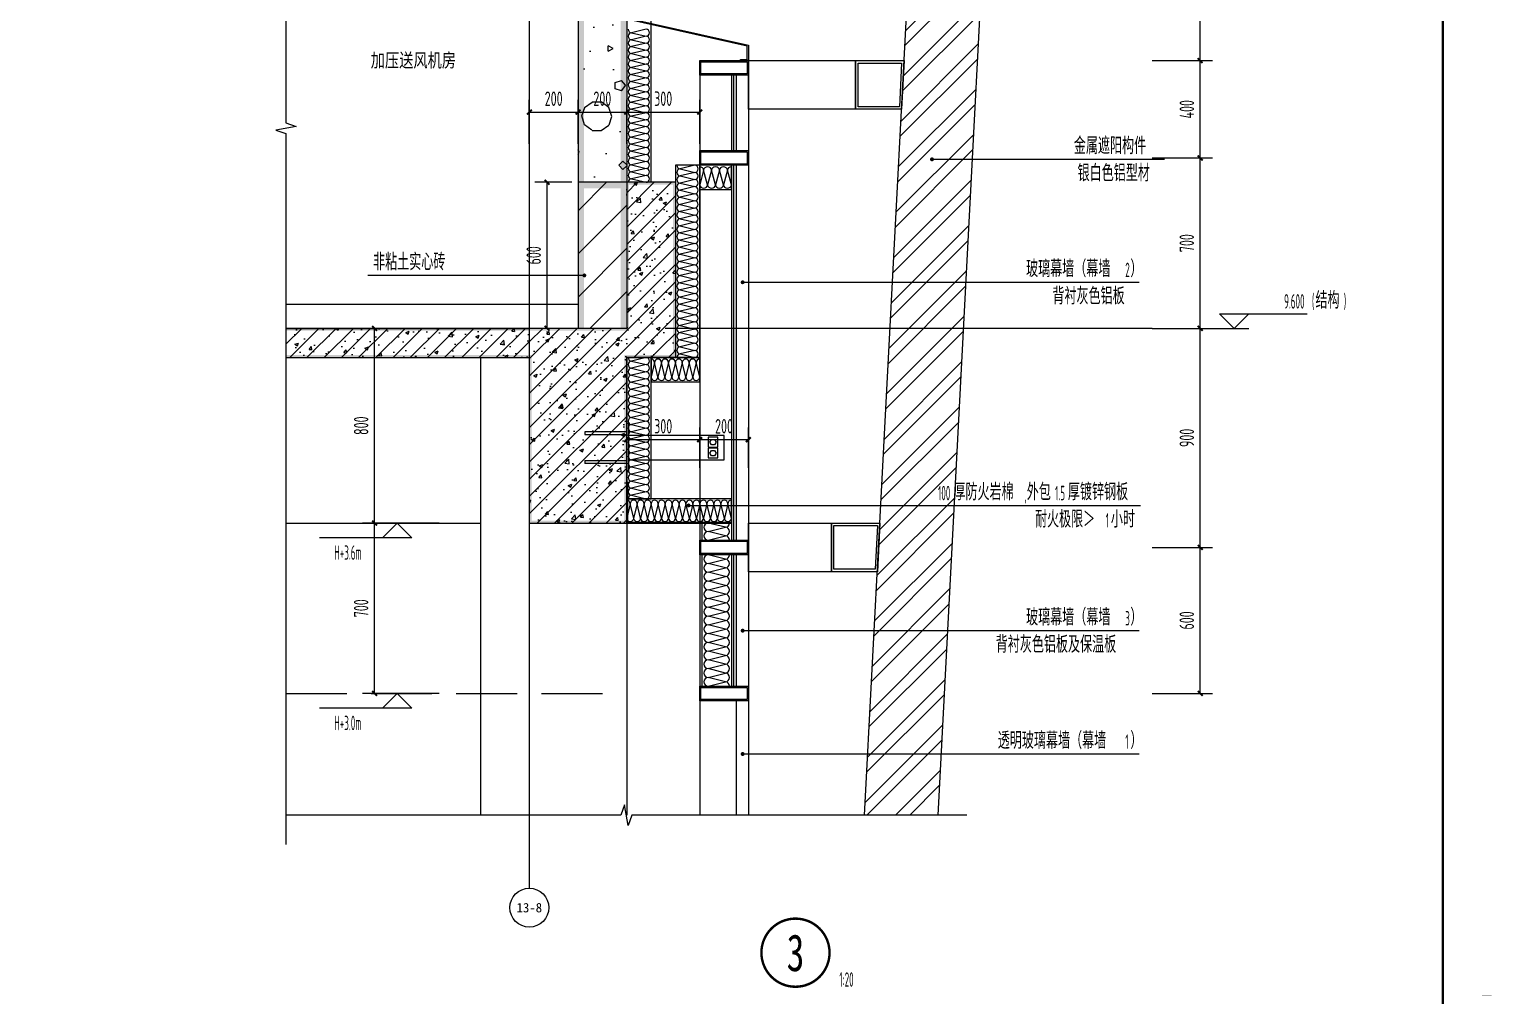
# Model space of a CAD drawing. Extents: x 76956 to 102217, y 21605 to 39570.
# Drawn here: x 96208 to 102217, y 31158 to 35129 of the extents above; entities that cross this region are included whole.
import ezdxf
from ezdxf.enums import TextEntityAlignment as Align

# ---------------------------------------------------------------- set-up
doc = ezdxf.new("R2010")
doc.units = 0
doc.header["$LTSCALE"] = 1000
doc.header["$MEASUREMENT"] = 0
doc.linetypes.add('DASH', pattern=[0.35, 0.25, -0.1])
doc.linetypes.add('DOTE', pattern=[2.42, 2, -0.2, 0.02, -0.2])
for name, color, linetype in [('01-标注_尺寸', 124, 'Continuous'), ('01-标注_标高', 200, 'Continuous'), ('01-标注_符号', 200, 'Continuous'), ('01-标注_轴线坐标', 132, 'Continuous'), ('02-TEXT_房间', 7, 'Continuous'), ('02-TEXT_标注', 130, 'Continuous'), ('02-TEXT_轴号', 7, 'Continuous'), ('05-填充_156', 156, 'Continuous'), ('05-填充_天正', 26, 'Continuous'), ('A-C_玻璃幕墙', 140, 'Continuous'), ('A-D_龙骨', 152, 'Continuous'), ('A-SUR_保温', 222, 'Continuous'), ('A-SUR_吊顶', 40, 'Continuous'), ('A-SUR_看线', 231, 'Continuous'), ('A-TECH_结构', 21, 'Continuous'), ('A-金属背板', 30, 'Continuous'), ('A_AXIS-轴线', 36, 'Continuous'), ('A_STR-砌块墙', 121, 'Continuous'), ('A_STR-砼墙', 51, 'Continuous'), ('A_STR-砼柱', 51, 'Continuous'), ('PUB_WALL', 9, 'Continuous')]:
    doc.layers.add(name, color=color, linetype=linetype)
doc.layers.add('DIM_MODI', color=2, linetype='Continuous', plot=False)
doc.layers.add('STE1_carbon steel', color=66, linetype='Continuous', lineweight=25)
doc.styles.add('_TCH_AXIS', font='STXIHEI_0.TTF', dxfattribs={"width": 0.75})
doc.styles.add('_TCH_DIM', font='ros1.shx', dxfattribs={"width": 0.75, "bigfont": 'jd.shx'})
doc.styles.add('_TCH_DIM_T3', font='ros1.shx', dxfattribs={"width": 0.705882, "bigfont": 'jd.shx'})
doc.styles.add('_TCH_LABEL', font='STXIHEI_0.TTF', dxfattribs={"width": 0.75})
doc.styles.add('_TCH_SPACE', font='STXIHEI_0.TTF', dxfattribs={"width": 0.75, "height": 5})
doc.dimstyles.new('_TCH_ARCH&&20', dxfattribs={"dimtxt": 59.5, "dimasz": 20, "dimexe": 50, "dimexo": 60, "dimgap": 25.25, "dimtad": 1, "dimdec": 0, "dimzin": 0, "dimdsep": 46, "dimtxsty": '_TCH_DIM_T3', "dimblk": 'ARCHTICK', "dimcen": 0.09, "dimclrt": 7, "dimazin": 2, "dimtfac": 1, "dimtdec": 0, "dimtix": 1, "dimtmove": 2, "dimatfit": 3, "dimfxl": 0, "dimtolj": 1, "dimtzin": 0, "dimarcsym": 0})
pattern_1 = [(45, (0, 0), (-35.35534, 35.35534), []), (50, (0, 0), (143.45204, -12.55043), [15, -165]), (355, (0, 0), (-27.75027, 150.43843), [12, -132]), (100.4514, (11.95, -1.05), (115.70188, 137.8879), [12.74804, -140.22842]), (46.1842, (0, 40), (213.4482, -33.1038), [22.5, -247.5]), (96.6356, (17.79, 37.24), (186.93254, 194.82357), [19.12206, -210.3426]), (351.1842, (0, 40), (186.9324, 194.8237), [18, -198]), (21, (20, 30), (119.38141, -80.52378), [15, -165]), (326, (20, 30), (48.66307, 145.03), [12, -132]), (71.4514, (29.95, 23.29), (168.04453, 64.5061), [12.74804, -140.22842]), (37.5, (0, 0), (2.43197, 66.57877), [0, -130.4, 0, -134, 0, -132.5]), (7.5, (0, 0), (52.613907, 78.88234), [0, -76.4, 0, -127.4, 0, -50.5]), (327.5, (-44.6, 0), (106.764487, -4.510974), [0, -50, 0, -156, 0, -207]), (317.5, (-64.6, 0), (116.63723, 20.021), [0, -65, 0, -103.6, 0, -147])]

# ---------------------------------------------------------------- blocks, each defined once
blk = doc.blocks.new('图框-A1')
for points, const_width in [([(0, 0), (841, 0), (841, 594), (0, 594)], 0.05), ([(766, 584), (25, 584), (25, 10), (766, 10)], 0.5)]:
    blk.add_lwpolyline(points, close=True, dxfattribs=dict(const_width=const_width))
at = {"const_width": 0.05}
blk.add_lwpolyline([(420.5, 594), (420.5, 592)], dxfattribs=at)
blk = doc.blocks.new('$LinePat$岩棉板')
at = {"color": 0}
for p, q in [((0, -17), (12, -67)), ((12, -67), (24, -17))]:
    blk.add_line(p, q, dxfattribs=at)
for centre, start, end in [((12, -17), 0, 180), ((0, -67), 270, 0), ((24, -67), 180, 270)]:
    blk.add_arc(centre, 12, start, end, dxfattribs=at)
at = {"layer": 'Defpoints'}
blk.add_point((0, 0.1), dxfattribs=at)
at = {"layer": 'Defpoints', "color": 0}
blk.add_point((24, -84), dxfattribs=at)
blk = doc.blocks.new('*U37')
blk.add_lwpolyline([(0, 100), (580, 100), (580, 0), (0, 0)], close=True)
at = {"color": 8, "xscale": -1.208333332326116, "yscale": 1.188379012465143, "zscale": 1.188379012465143}
for p in [(29, 100), (58, 100), (87, 100), (116, 100), (145, 100), (174, 100), (203, 100), (232, 100), (261, 100), (290, 100), (319, 100), (348, 100), (377, 100), (406, 100), (435, 100), (464, 100), (493, 100), (522, 100), (551, 100), (580, 100)]:
    blk.add_blockref('$LinePat$岩棉板', p, dxfattribs=at)
blk = doc.blocks.new('kyuhtr')
for points in [[(0, -30), (200, -30), (200, 30), (0, 30)], [(5, -25), (195, -25), (195, 25), (5, 25)]]:
    blk.add_lwpolyline(points, close=True)
blk = doc.blocks.new('*U16')
blk.add_lwpolyline([(0, 100), (430, 100), (430, 0), (0, 0)], close=True)
at = {"color": 8, "xscale": -1.194444442811337, "yscale": 1.188379012465143, "zscale": 1.188379012465143}
for p in [(28.7, 100), (57.3, 100), (86, 100), (114.7, 100), (143.3, 100), (172, 100), (200.7, 100), (229.3, 100), (258, 100), (286.7, 100), (315.3, 100), (344, 100), (372.7, 100), (401.3, 100), (430, 100)]:
    blk.add_blockref('$LinePat$岩棉板', p, dxfattribs=at)
blk = doc.blocks.new('ddd')
at = {"layer": 'STE1_carbon steel', "color": 225}
for p, q in [((172, 65.5), (172, 53.5)), ((172, -53.5), (172, -65.5))]:
    blk.add_line(p, q, dxfattribs=at)
for points in [[(-8, -100), (0, -100), (0, 100), (-8, 100)], [(-400, 50), (-8, 50), (-8, -50), (-400, -50)]]:
    blk.add_lwpolyline(points, close=True, dxfattribs=at)
at = {"layer": 'STE1_carbon steel', "color": 225, "elevation": 0}
for points in [[(0, 65.5), (172, 65.5)], [(172, 53.5), (0, 53.5)], [(172, -53.5), (0, -53.5)], [(0, -65.5), (172, -65.5)]]:
    blk.add_lwpolyline(points, dxfattribs=at)
for points in [[(-374.5, 42.5), (-334.5, 42.5), (-334.5, 2.5), (-374.5, 2.5)], [(-367, 22.5), (-360.7, 11.7), (-348.3, 11.7), (-342, 22.5), (-348.3, 33.3), (-360.7, 33.3)], [(-374.5, -2.5), (-334.5, -2.5), (-334.5, -42.5), (-374.5, -42.5)], [(-367, -22.5), (-360.7, -33.3), (-348.3, -33.3), (-342, -22.5), (-348.3, -11.7), (-360.7, -11.7)]]:
    blk.add_lwpolyline(points, close=True, dxfattribs=at)
blk = doc.blocks.new('*U40')
blk.add_lwpolyline([(0, 100), (130, 100), (130, 0), (0, 0)], close=True)
at = {"color": 8, "xscale": -1.354166663245512, "yscale": 1.188379012465143, "zscale": 1.188379012465143}
for p in [(32.5, 100), (65, 100), (97.5, 100), (130, 100)]:
    blk.add_blockref('$LinePat$岩棉板', p, dxfattribs=at)
blk = doc.blocks.new('*U41')
blk.add_lwpolyline([(0, 100), (790, 100), (790, 0), (0, 0)], close=True)
at = {"color": 8, "xscale": -1.21913580145292, "yscale": 1.188379012465143, "zscale": 1.188379012465143}
for p in [(29.3, 100), (58.5, 100), (87.8, 100), (117, 100), (146.3, 100), (175.6, 100), (204.8, 100), (234.1, 100), (263.3, 100), (292.6, 100), (321.9, 100), (351.1, 100), (380.4, 100), (409.6, 100), (438.9, 100), (468.1, 100), (497.4, 100), (526.7, 100), (555.9, 100), (585.2, 100), (614.4, 100), (643.7, 100), (673, 100), (702.2, 100), (731.5, 100), (760.7, 100), (790, 100)]:
    blk.add_blockref('$LinePat$岩棉板', p, dxfattribs=at)
blk = doc.blocks.new('*U39')
blk.add_lwpolyline([(0, 100), (200, 100), (200, 0), (0, 0)], close=True)
at = {"color": 8, "xscale": -1.190476189423928, "yscale": 1.188379012465143, "zscale": 1.188379012465143}
for p in [(28.6, 100), (57.1, 100), (85.7, 100), (114.3, 100), (142.9, 100), (171.4, 100), (200, 100)]:
    blk.add_blockref('$LinePat$岩棉板', p, dxfattribs=at)
blk = doc.blocks.new('_ArchTick')
at = {"color": 0, "linetype": 'ByBlock', "const_width": 0.4}
blk.add_lwpolyline([(-0.5, -0.5), (0.5, 0.5)], dxfattribs=at)
blk = doc.blocks.new('*D143')
at = {"layer": '01-标注_尺寸', "color": 0, "lineweight": -2, "transparency": 16777216}
for p, q in [((98662.5, 33327.5), (98662.5, 33492.7)), ((98962.5, 33327.5), (98962.5, 33492.7)), ((98662.5, 33442.7), (98962.5, 33442.7))]:
    blk.add_line(p, q, dxfattribs=at)
at = {"layer": 'Defpoints', "color": 0, "transparency": 16777216}
for p in [(98962.5, 33442.7), (98662.5, 33267.5), (98962.5, 33267.5)]:
    blk.add_point(p, dxfattribs=at)
at = {"layer": '01-标注_尺寸', "color": 0, "lineweight": -2, "transparency": 16777216, "xscale": 20, "yscale": 20, "zscale": 20, "rotation": 180}
blk.add_blockref('_ArchTick', (98662.5, 33442.7), dxfattribs=at)
at = {"layer": '01-标注_尺寸', "color": 0, "lineweight": -2, "transparency": 16777216, "xscale": 20, "yscale": 20, "zscale": 20}
blk.add_blockref('_ArchTick', (98962.5, 33442.7), dxfattribs=at)
at = {"layer": '01-标注_尺寸', "color": 7, "transparency": 16777216, "insert": (98812.5, 33497.7), "char_height": 59.5, "attachment_point": 5, "style": '_TCH_DIM_T3'}
blk.add_mtext('\\A1;300', dxfattribs=at)
blk = doc.blocks.new('*D144')
at = {"layer": '01-标注_尺寸', "color": 0, "lineweight": -2, "transparency": 16777216}
for p, q in [((98962.5, 33327.5), (98962.5, 33492.7)), ((99162.5, 33327.5), (99162.5, 33492.7)), ((98962.5, 33442.7), (99162.5, 33442.7))]:
    blk.add_line(p, q, dxfattribs=at)
at = {"layer": 'Defpoints', "color": 0, "transparency": 16777216}
for p in [(99162.5, 33442.7), (98962.5, 33267.5), (99162.5, 33267.5)]:
    blk.add_point(p, dxfattribs=at)
at = {"layer": '01-标注_尺寸', "color": 0, "lineweight": -2, "transparency": 16777216, "xscale": 20, "yscale": 20, "zscale": 20, "rotation": 180}
blk.add_blockref('_ArchTick', (98962.5, 33442.7), dxfattribs=at)
at = {"layer": '01-标注_尺寸', "color": 0, "lineweight": -2, "transparency": 16777216, "xscale": 20, "yscale": 20, "zscale": 20}
blk.add_blockref('_ArchTick', (99162.5, 33442.7), dxfattribs=at)
at = {"layer": '01-标注_尺寸', "color": 7, "transparency": 16777216, "insert": (99062.5, 33497.7), "char_height": 59.5, "attachment_point": 5, "style": '_TCH_DIM_T3'}
blk.add_mtext('\\A1;200', dxfattribs=at)
blk = doc.blocks.new('*D145')
at = {"layer": '01-标注_尺寸', "color": 0, "lineweight": -2, "transparency": 16777216}
for p, q in [((97892.3, 33100), (97576.5, 33100)), ((97626.5, 32400), (97626.5, 33100)), ((97892.3, 32400), (97576.5, 32400))]:
    blk.add_line(p, q, dxfattribs=at)
at = {"layer": 'Defpoints', "color": 0, "transparency": 16777216}
for p in [(97626.5, 33100), (97952.3, 33100), (97952.3, 32400)]:
    blk.add_point(p, dxfattribs=at)
at = {"layer": '01-标注_尺寸', "color": 0, "lineweight": -2, "transparency": 16777216, "xscale": 20, "yscale": 20, "zscale": 20}
for p, rotation in [((97626.5, 33100), 90), ((97626.5, 32400), 270)]:
    blk.add_blockref('_ArchTick', p, dxfattribs=dict(at, rotation=rotation))
at = {"layer": '01-标注_尺寸', "color": 7, "transparency": 16777216, "insert": (97571.5, 32750), "char_height": 59.5, "attachment_point": 5, "rotation": 90, "style": '_TCH_DIM_T3'}
blk.add_mtext('\\A1;700', dxfattribs=at)
blk = doc.blocks.new('*D146')
at = {"layer": '01-标注_尺寸', "color": 0, "lineweight": -2, "transparency": 16777216}
for p, q in [((97892.3, 33900), (97576.5, 33900)), ((97626.5, 33100), (97626.5, 33900)), ((97892.3, 33100), (97576.5, 33100))]:
    blk.add_line(p, q, dxfattribs=at)
at = {"layer": 'Defpoints', "color": 0, "transparency": 16777216}
for p in [(97626.5, 33900), (97952.3, 33900), (97952.3, 33100)]:
    blk.add_point(p, dxfattribs=at)
at = {"layer": '01-标注_尺寸', "color": 0, "lineweight": -2, "transparency": 16777216, "xscale": 20, "yscale": 20, "zscale": 20}
for p, rotation in [((97626.5, 33900), 90), ((97626.5, 33100), 270)]:
    blk.add_blockref('_ArchTick', p, dxfattribs=dict(at, rotation=rotation))
at = {"layer": '01-标注_尺寸', "color": 7, "transparency": 16777216, "insert": (97571.5, 33500), "char_height": 59.5, "attachment_point": 5, "rotation": 90, "style": '_TCH_DIM_T3'}
blk.add_mtext('\\A1;800', dxfattribs=at)
blk = doc.blocks.new('*D147')
at = {"layer": '01-标注_尺寸', "color": 0, "lineweight": -2, "transparency": 16777216}
for p, q in [((100820.9, 33000), (101068.8, 33000)), ((101018.8, 32400), (101018.8, 33000)), ((100820.9, 32400), (101068.8, 32400))]:
    blk.add_line(p, q, dxfattribs=at)
at = {"layer": 'Defpoints', "color": 0, "transparency": 16777216}
for p in [(100760.9, 33000), (101018.8, 33000), (100760.9, 32400)]:
    blk.add_point(p, dxfattribs=at)
at = {"layer": '01-标注_尺寸', "color": 0, "lineweight": -2, "transparency": 16777216, "xscale": 20, "yscale": 20, "zscale": 20}
for p, rotation in [((101018.8, 33000), 90), ((101018.8, 32400), 270)]:
    blk.add_blockref('_ArchTick', p, dxfattribs=dict(at, rotation=rotation))
at = {"layer": '01-标注_尺寸', "color": 7, "transparency": 16777216, "insert": (100963.8, 32700), "char_height": 59.5, "attachment_point": 5, "rotation": 90, "style": '_TCH_DIM_T3'}
blk.add_mtext('\\A1;600', dxfattribs=at)
blk = doc.blocks.new('*D148')
at = {"layer": '01-标注_尺寸', "color": 0, "lineweight": -2, "transparency": 16777216}
for p, q in [((100820.9, 33900), (101068.8, 33900)), ((101018.8, 33000), (101018.8, 33900)), ((100820.9, 33000), (101068.8, 33000))]:
    blk.add_line(p, q, dxfattribs=at)
at = {"layer": 'Defpoints', "color": 0, "transparency": 16777216}
for p in [(100760.9, 33900), (101018.8, 33900), (100760.9, 33000)]:
    blk.add_point(p, dxfattribs=at)
at = {"layer": '01-标注_尺寸', "color": 0, "lineweight": -2, "transparency": 16777216, "xscale": 20, "yscale": 20, "zscale": 20}
for p, rotation in [((101018.8, 33900), 90), ((101018.8, 33000), 270)]:
    blk.add_blockref('_ArchTick', p, dxfattribs=dict(at, rotation=rotation))
at = {"layer": '01-标注_尺寸', "color": 7, "transparency": 16777216, "insert": (100963.8, 33450), "char_height": 59.5, "attachment_point": 5, "rotation": 90, "style": '_TCH_DIM_T3'}
blk.add_mtext('\\A1;900', dxfattribs=at)
blk = doc.blocks.new('*D149')
at = {"layer": '01-标注_尺寸', "color": 0, "lineweight": -2, "transparency": 16777216}
for p, q in [((100820.9, 34600), (101068.8, 34600)), ((101018.8, 33900), (101018.8, 34600)), ((100820.9, 33900), (101068.8, 33900))]:
    blk.add_line(p, q, dxfattribs=at)
at = {"layer": 'Defpoints', "color": 0, "transparency": 16777216}
for p in [(100760.9, 34600), (101018.8, 34600), (100760.9, 33900)]:
    blk.add_point(p, dxfattribs=at)
at = {"layer": '01-标注_尺寸', "color": 0, "lineweight": -2, "transparency": 16777216, "xscale": 20, "yscale": 20, "zscale": 20}
for p, rotation in [((101018.8, 34600), 90), ((101018.8, 33900), 270)]:
    blk.add_blockref('_ArchTick', p, dxfattribs=dict(at, rotation=rotation))
at = {"layer": '01-标注_尺寸', "color": 7, "transparency": 16777216, "insert": (100963.8, 34250), "char_height": 59.5, "attachment_point": 5, "rotation": 90, "style": '_TCH_DIM_T3'}
blk.add_mtext('\\A1;700', dxfattribs=at)
blk = doc.blocks.new('*D150')
at = {"layer": '01-标注_尺寸', "color": 0, "lineweight": -2, "transparency": 16777216}
for p, q in [((100820.9, 35000), (101068.8, 35000)), ((101018.8, 34600), (101018.8, 35000)), ((100820.9, 34600), (101068.8, 34600))]:
    blk.add_line(p, q, dxfattribs=at)
at = {"layer": 'Defpoints', "color": 0, "transparency": 16777216}
for p in [(100760.9, 35000), (101018.8, 35000), (100760.9, 34600)]:
    blk.add_point(p, dxfattribs=at)
at = {"layer": '01-标注_尺寸', "color": 0, "lineweight": -2, "transparency": 16777216, "xscale": 20, "yscale": 20, "zscale": 20}
for p, rotation in [((101018.8, 35000), 90), ((101018.8, 34600), 270)]:
    blk.add_blockref('_ArchTick', p, dxfattribs=dict(at, rotation=rotation))
at = {"layer": '01-标注_尺寸', "color": 7, "transparency": 16777216, "insert": (100963.8, 34800), "char_height": 59.5, "attachment_point": 5, "rotation": 90, "style": '_TCH_DIM_T3'}
blk.add_mtext('\\A1;400', dxfattribs=at)
blk = doc.blocks.new('*D151')
at = {"layer": '01-标注_尺寸', "color": 0, "lineweight": -2, "transparency": 16777216}
for p, q in [((100820.9, 37100), (101068.8, 37100)), ((101018.8, 35000), (101018.8, 37100)), ((100820.9, 35000), (101068.8, 35000))]:
    blk.add_line(p, q, dxfattribs=at)
at = {"layer": 'Defpoints', "color": 0, "transparency": 16777216}
for p in [(100760.9, 37100), (101018.8, 37100), (100760.9, 35000)]:
    blk.add_point(p, dxfattribs=at)
at = {"layer": '01-标注_尺寸', "color": 0, "lineweight": -2, "transparency": 16777216, "xscale": 20, "yscale": 20, "zscale": 20}
for p, rotation in [((101018.8, 37100), 90), ((101018.8, 35000), 270)]:
    blk.add_blockref('_ArchTick', p, dxfattribs=dict(at, rotation=rotation))
at = {"layer": '01-标注_尺寸', "color": 7, "transparency": 16777216, "insert": (100963.8, 36050), "char_height": 59.5, "attachment_point": 5, "rotation": 90, "style": '_TCH_DIM_T3'}
blk.add_mtext('\\A1;2100', dxfattribs=at)
blk = doc.blocks.new('*D154')
at = {"layer": '01-标注_尺寸', "color": 0, "lineweight": -2, "transparency": 16777216}
for p, q in [((98262.5, 34658), (98262.5, 34838.5)), ((98462.5, 34658), (98462.5, 34838.5)), ((98262.5, 34788.5), (98462.5, 34788.5))]:
    blk.add_line(p, q, dxfattribs=at)
at = {"layer": 'Defpoints', "color": 0, "transparency": 16777216}
for p in [(98462.5, 34788.5), (98262.5, 34598), (98462.5, 34598)]:
    blk.add_point(p, dxfattribs=at)
at = {"layer": '01-标注_尺寸', "color": 0, "lineweight": -2, "transparency": 16777216, "xscale": 20, "yscale": 20, "zscale": 20, "rotation": 180}
blk.add_blockref('_ArchTick', (98262.5, 34788.5), dxfattribs=at)
at = {"layer": '01-标注_尺寸', "color": 0, "lineweight": -2, "transparency": 16777216, "xscale": 20, "yscale": 20, "zscale": 20}
blk.add_blockref('_ArchTick', (98462.5, 34788.5), dxfattribs=at)
at = {"layer": '01-标注_尺寸', "color": 7, "transparency": 16777216, "insert": (98362.5, 34843.5), "char_height": 59.5, "attachment_point": 5, "style": '_TCH_DIM_T3'}
blk.add_mtext('\\A1;200', dxfattribs=at)
blk = doc.blocks.new('*D155')
at = {"layer": '01-标注_尺寸', "color": 0, "lineweight": -2, "transparency": 16777216}
for p, q in [((98462.5, 34658), (98462.5, 34838.5)), ((98662.5, 34658), (98662.5, 34838.5)), ((98462.5, 34788.5), (98662.5, 34788.5))]:
    blk.add_line(p, q, dxfattribs=at)
at = {"layer": 'Defpoints', "color": 0, "transparency": 16777216}
for p in [(98662.5, 34788.5), (98462.5, 34598), (98662.5, 34598)]:
    blk.add_point(p, dxfattribs=at)
at = {"layer": '01-标注_尺寸', "color": 0, "lineweight": -2, "transparency": 16777216, "xscale": 20, "yscale": 20, "zscale": 20, "rotation": 180}
blk.add_blockref('_ArchTick', (98462.5, 34788.5), dxfattribs=at)
at = {"layer": '01-标注_尺寸', "color": 0, "lineweight": -2, "transparency": 16777216, "xscale": 20, "yscale": 20, "zscale": 20}
blk.add_blockref('_ArchTick', (98662.5, 34788.5), dxfattribs=at)
at = {"layer": '01-标注_尺寸', "color": 7, "transparency": 16777216, "insert": (98562.5, 34843.5), "char_height": 59.5, "attachment_point": 5, "style": '_TCH_DIM_T3'}
blk.add_mtext('\\A1;200', dxfattribs=at)
blk = doc.blocks.new('*D156')
at = {"layer": '01-标注_尺寸', "color": 0, "lineweight": -2, "transparency": 16777216}
for p, q in [((98662.5, 34658), (98662.5, 34838.5)), ((98962.5, 34658), (98962.5, 34838.5)), ((98662.5, 34788.5), (98962.5, 34788.5))]:
    blk.add_line(p, q, dxfattribs=at)
at = {"layer": 'Defpoints', "color": 0, "transparency": 16777216}
for p in [(98962.5, 34788.5), (98662.5, 34598), (98962.5, 34598)]:
    blk.add_point(p, dxfattribs=at)
at = {"layer": '01-标注_尺寸', "color": 0, "lineweight": -2, "transparency": 16777216, "xscale": 20, "yscale": 20, "zscale": 20, "rotation": 180}
blk.add_blockref('_ArchTick', (98662.5, 34788.5), dxfattribs=at)
at = {"layer": '01-标注_尺寸', "color": 0, "lineweight": -2, "transparency": 16777216, "xscale": 20, "yscale": 20, "zscale": 20}
blk.add_blockref('_ArchTick', (98962.5, 34788.5), dxfattribs=at)
at = {"layer": '01-标注_尺寸', "color": 7, "transparency": 16777216, "insert": (98812.5, 34843.5), "char_height": 59.5, "attachment_point": 5, "style": '_TCH_DIM_T3'}
blk.add_mtext('\\A1;300', dxfattribs=at)
blk = doc.blocks.new('*D166')
at = {"layer": '01-标注_尺寸', "color": 0, "lineweight": -2, "transparency": 16777216}
for p, q in [((98436.5, 34500), (98285.5, 34500)), ((98335.5, 33900), (98335.5, 34500)), ((98436.5, 33900), (98285.5, 33900))]:
    blk.add_line(p, q, dxfattribs=at)
at = {"layer": 'Defpoints', "color": 0, "transparency": 16777216}
for p in [(98335.5, 34500), (98496.5, 34500), (98496.5, 33900)]:
    blk.add_point(p, dxfattribs=at)
at = {"layer": '01-标注_尺寸', "color": 0, "lineweight": -2, "transparency": 16777216, "xscale": 20, "yscale": 20, "zscale": 20}
for p, rotation in [((98335.5, 34500), 90), ((98335.5, 33900), 270)]:
    blk.add_blockref('_ArchTick', p, dxfattribs=dict(at, rotation=rotation))
at = {"layer": '01-标注_尺寸', "color": 7, "transparency": 16777216, "insert": (98280.5, 34200), "char_height": 59.5, "attachment_point": 5, "rotation": 90, "style": '_TCH_DIM_T3'}
blk.add_mtext('\\A1;600', dxfattribs=at)

msp = doc.modelspace()

# ---------------------------------------------------------------- hatches: boundary and pattern name
at = {"layer": '05-填充_156'}
h = msp.add_hatch(dxfattribs=at)
h.set_pattern_fill('金属', color=256, scale=50)
h.set_pattern_definition([(45, (-17375.35, -6576.63), (-88.38835, 88.38835), []), (45, (-17316.42, -6576.63), (-88.38835, 88.38835), [])])
h.paths.add_polyline_path([(99640.3, 31900), (99940.7, 31900), (100255.1, 37900), (99954.7, 37900)])
at = {"layer": '05-填充_天正'}
h = msp.add_hatch(dxfattribs=at)
h.set_pattern_fill('加气混凝土', color=256, scale=50, style=0)
h.set_pattern_definition([(0, (177, -183), (300, 600), [0, -600]), (0, (-174, -264), (300, 600), [0, -600]), (0, (21, -270), (300, 600), [0, -600]), (0, (234, -93), (300, 600), [0, -600]), (0, (-15, -300), (300, 600), [0, -600]), (0, (294, 285), (300, 600), [0, -600]), (0, (111, 237), (300, 600), [0, -600]), (0, (207, 162), (300, 600), [0, -600]), (0, (-282, 150), (300, 600), [0, -600]), (0, (12, 123), (300, 600), [0, -600]), (0, (-102, -30), (300, 600), [0, -600]), (0, (-96, -255), (300, 600), [0, -600]), (0, (129, -279), (300, 600), [0, -600]), (0, (294, -15), (300, 600), [0, -600]), (0, (-267, -108), (300, 600), [0, -600]), (0, (-216, -6), (300, 600), [0, -600]), (0, (18, -48), (300, 600), [0, -600]), (0, (-66, -135), (300, 600), [0, -600]), (0, (-114, 63), (300, 600), [0, -600]), (0, (-39, 288), (300, 600), [0, -600]), (0, (-243, -234), (300, 600), [0, -600]), (0, (87, 165), (300, 600), [0, -600]), (0, (-192, 174), (300, 600), [0, -600]), (0, (-240, 252), (300, 600), [0, -600]), (130.601294, (257.143, 97.143), (-1499.999983, 1800.000008), [26.3416, -11037.111]), (18.43495, (214.29, 108.57), (1499.999994, 599.999996), [27.1052, -3767.628]), (90, (214.3, 82.86), (300, 600), [25.7143, -1174.2857]), (161.56505, (240, 74.29), (-1500.00001, 599.999955), [27.1052, -3767.628]), (53.1301, (240, 74.29), (300, 600), [28.5714, -2971.4285]), (135, (262.86, -231.43), (-300.00004, 599.99996), [24.2437, -1672.8126]), (45, (228.57, -231.43), (300, 600), [24.2437, -1672.8126]), (135, (245.71, -248.57), (-300.00004, 599.99996), [24.2437, -1672.8126]), (45, (245.71, -248.57), (300, 600), [24.2437, -1672.8126]), (116.56505, (-25.7, 171.43), (-5e-05, 1200), [31.9438, -638.8765]), (180, (-40, 200), (-300, 600), [34.2857, -565.7142]), (63.43495, (-88.57, 171.43), (3e-06, 1200), [31.9438, -638.8765]), (116.56505, (-74.3, 142.86), (-5e-05, 1200), [31.9438, -638.8765]), (0, (-74.3, 142.86), (300, 600), [34.2857, -565.7142]), (63.43495, (-40, 142.86), (3e-06, 1200), [31.9438, -638.8765]), (107.102728, (200, -31.429), (-899.9999656, 3000.000005), [38.8613, -16282.9025]), (143.972626, (188.57, 5.714), (-5699.999928, 4199.999995), [38.8613, -8122.02]), (180, (157.14, 28.6), (-300, 600), [37.143, -562.857]), (36.027373, (88.57, 5.714), (5699.999958, 4199.999955), [38.8613, -8122.02]), (71.56505, (77.14, -28.57), (900.000005, 2999.999995), [36.1403, -3758.5928]), (107.102728, (88.571, -65.714), (-899.9999656, 3000.000005), [38.8613, -16282.9025]), (143.972626, (120, -88.57), (-5699.999928, 4199.999995), [38.8613, -8122.02]), (0, (120, -88.6), (300, 600), [37.143, -562.857]), (36.027373, (157.143, -88.57), (5699.999958, 4199.999955), [38.8613, -8122.02]), (71.56505, (188.57, -65.71), (900.000005, 2999.999995), [36.1403, -3758.5928]), (150.25512, (205.714, 248.57), (-900, 599.99999), [23.035, -4814.3196]), (90, (185.7, 237.14), (300, 600), [22.857, -1177.1427]), (29.74488, (185.714, 237.14), (900, 599.999997), [23.035, -4814.3196]), (116.56505, (65.7, -177.14), (-5e-05, 1200), [31.9438, -638.8765]), (168.69007, (51.43, -148.57), (-2700.000002, 599.999985), [29.1373, -6089.6855]), (41.185925, (0, -162.857), (7499.9999546, 6599.999942), [30.3718, -12725.802]), (90, (0, -191.43), (300, 600), [28.5714, -1171.4285]), (138.814074, (22.857, -211.429), (-7499.999867, 6600.000042), [30.3718, -12725.802]), (16.699244, (22.857, -211.429), (9899.9999255, 2999.9999686), [29.8295, -12498.5375]), (60.945396, (51.43, -202.857), (299.999999, 599.999995), [29.416, -12325.3395]), (109.983106, (-185.714, 74.286), (-1500.0000056, 4199.999989), [33.442, -14012.1975]), (155.556045, (-197.143, 105.714), (-3900.000015, 1799.9999626), [34.523, -14465.1315]), (24.443955, (-260, 105.714), (3900.000002, 1799.9999913), [34.523, -14465.1315]), (70.016893, (-271.429, 74.286), (1500.0000045, 4199.9999896), [33.442, -14012.1975]), (109.983106, (-260, 42.857), (-1500.0000056, 4199.999989), [33.442, -14012.1975]), (160.016893, (-228.57, 31.43), (-1500, 599.999973), [33.442, -6989.3775]), (19.983107, (-228.57, 31.43), (1499.999992, 600), [33.442, -6989.3775]), (70.016893, (-197.143, 42.857), (1500.0000045, 4199.9999896), [33.442, -14012.1975]), (122.00538, (37.14, 20), (-300.00004, 599.99997), [26.9542, -5633.434]), (18.43495, (-2.86, 34.29), (1499.999994, 599.999996), [27.1052, -3767.628]), (90, (-2.86, 8.57), (300, 600), [25.7143, -1174.2857]), (161.56505, (22.86, 0), (-1500.00001, 599.999955), [27.1052, -3767.628]), (54.462322, (22.857, 0), (2099.999997, 2999.999996), [24.578, -10298.2115]), (116.56505, (-137.14, -125.7), (-5e-05, 1200), [31.9438, -638.8765]), (180, (-151.4, -97.14), (-300, 600), [31.4286, -568.5714]), (59.036243, (-200, -125.714), (300, 599.999997), [33.3197, -6963.822]), (120.963756, (-182.857, -154.286), (-300.00004, 599.999972), [33.3197, -6963.822]), (0, (-182.86, -154.3), (300, 600), [31.4286, -568.5714]), (63.43495, (-151.43, -154.3), (3e-06, 1200), [31.9438, -638.8765])])
h.paths.add_polyline_path([(98662.5, 36700), (98462.5, 36700), (98462.5, 34500), (98662.5, 34500)])
h = msp.add_hatch(dxfattribs=at)
h.set_pattern_fill('普通砖', color=256, scale=50, style=0)
h.set_pattern_definition([(45, (0, 89.76), (-88.38838, 88.38838), [])])
h.paths.add_polyline_path([(98462.5, 33900), (98562.5, 33900), (98662.5, 33900), (98662.5, 34500), (98462.5, 34500)])
h = msp.add_hatch(dxfattribs=at)
h.set_pattern_fill('钢筋混凝土', color=256, scale=20, style=0)
h.set_pattern_definition(pattern_1)
h.paths.add_polyline_path([(98862.5, 34500), (98662.5, 34500), (98662.5, 33900), (98672.5, 33890), (98852.5, 33790), (98862.5, 33780)])
h = msp.add_hatch(dxfattribs=at)
h.set_pattern_fill('钢筋混凝土', color=256, scale=20, style=0)
h.set_pattern_definition(pattern_1)
h.paths.add_polyline_path([(98262.5, 33780), (98262.5, 33900), (97262.5, 33900), (97262.5, 33780)])
h = msp.add_hatch(dxfattribs=at)
h.set_pattern_fill('钢筋混凝土', color=256, scale=20, style=0)
h.set_pattern_definition(pattern_1)
h.paths.add_polyline_path([(98662.5, 33100), (98662.5, 33900), (98262.5, 33900), (98262.5, 33100)])
h = msp.add_hatch(dxfattribs=at)
h.set_pattern_fill('钢筋混凝土', color=256, scale=20, style=0)
h.set_pattern_definition(pattern_1)
h.paths.add_polyline_path([(98662.5, 33900), (98662.5, 33780), (98862.5, 33780), (98852.5, 33790), (98672.5, 33890)])
at = {"layer": 'A_STR-砼柱'}
for points in [[(98262.5, 33890), (98659.7, 33890), (98662.5, 33888.3), (98662.5, 33900), (98262.5, 33900)], [(98662.5, 33790), (98652.5, 33790), (98652.5, 33110), (98272.5, 33110), (98272.5, 33790), (98262.5, 33790), (98262.5, 33100), (98662.5, 33100)]]:
    msp.add_hatch(color=256, dxfattribs=at).paths.add_polyline_path(points)
at = {"layer": 'PUB_WALL'}
for points in [[(98487.5, 36700), (98462.5, 36700), (98462.5, 34500), (98487.5, 34500)], [(98662.5, 36700), (98637.5, 36700), (98637.5, 34500), (98662.5, 34500)], [(98462.5, 33900), (98487.5, 33900), (98487.5, 34500), (98462.5, 34500)], [(98662.5, 34500), (98462.5, 34500), (98462.5, 34475), (98662.5, 34475)], [(98662.5, 34500), (98637.5, 34500), (98637.5, 33900), (98662.5, 33900)], [(98662.5, 34500), (98662.5, 33900), (98672.5, 33890), (98672.5, 34500)], [(98862.5, 34500), (98662.5, 34500), (98662.5, 34490), (98862.5, 34490)], [(98862.5, 34500), (98862.5, 33780), (98852.5, 33790), (98852.5, 34500)], [(98262.5, 33890), (98262.5, 33900), (97262.5, 33900), (97262.5, 33890)], [(98662.5, 33900), (98662.5, 33890), (98672.5, 33890)], [(98262.5, 33780), (98262.5, 33790), (97262.5, 33790), (97262.5, 33780)], [(98662.5, 33790), (98662.5, 33780), (98862.5, 33780), (98852.5, 33790)]]:
    msp.add_hatch(color=256, dxfattribs=at).paths.add_polyline_path(points)

# ---------------------------------------------------------------- linework, layer by layer
at = {"layer": '01-标注_标高'}
for p, q in [((101158.8, 33900), (101098.8, 33960)), ((101098.8, 33960), (101457.8, 33960)), ((101158.8, 33900), (101218.8, 33960)), ((101018.8, 33900), (101218.8, 33900)), ((97719.7, 33100), (97659.7, 33040)), ((97859.7, 33100), (97659.7, 33100)), ((97719.7, 33100), (97779.7, 33040)), ((97779.7, 33040), (97399.7, 33040)), ((97719.7, 32400), (97659.7, 32340)), ((97859.7, 32400), (97659.7, 32400)), ((97719.7, 32400), (97779.7, 32340)), ((97779.7, 32340), (97399.7, 32340))]:
    msp.add_line(p, q, dxfattribs=at)
at = {"layer": '01-标注_符号'}
for p, q in [((99917, 34594.5), (100411, 34594.5)), ((100411, 34594.5), (100872, 34594.5)), ((97994, 34117.5), (97599.5, 34117.5)), ((98488.5, 34117.5), (97994, 34117.5)), ((99139, 34089.3), (99512.5, 34089.3)), ((99512.5, 34089.3), (100768.5, 34089.3)), ((98917, 33172.5), (100384.5, 33172.5)), ((100384.5, 33172.5), (100773.8, 33172.5)), ((99139, 32658), (99512.5, 32658)), ((99512.5, 32658), (100768.5, 32658)), ((99139, 32151.3), (99512.5, 32151.3)), ((99512.5, 32151.3), (100768.5, 32151.3))]:
    msp.add_line(p, q, dxfattribs=at)
for points in [[(97262.5, 37665), (97262.5, 34745), (97304.5, 34729.7), (97220.5, 34714.9), (97262.5, 34700), (97262.5, 31780)], [(100060.7, 31900), (98684.1, 31900), (98668.8, 31858), (98654, 31942), (98639.1, 31900), (97262.5, 31900)]]:
    msp.add_lwpolyline(points, dxfattribs=at)
for points, const_width in [([(99913, 34594.5, 1), (99921, 34594.5, 1)], 8), ([(98492.5, 34117.5, 1), (98484.5, 34117.5, 1)], 8), ([(99135, 34089.3, 1), (99143, 34089.3, 1)], 8), ([(98913, 33172.5, 1), (98921, 33172.5, 1)], 8), ([(99135, 32658, 1), (99143, 32658, 1)], 8), ([(99135, 32151.3, 1), (99143, 32151.3, 1)], 8), ([(99496, 31335, 1), (99216, 31335, 1)], 10)]:
    msp.add_lwpolyline(points, format="xyb", close=True, dxfattribs=dict(at, const_width=const_width))
at = {"layer": '01-标注_轴线坐标'}
msp.add_line((98262.5, 31900), (98262.5, 31600), dxfattribs=at)
msp.add_circle((98262.5, 31520), 80, dxfattribs=at)
at = {"layer": 'A-C_玻璃幕墙'}
for points in [[(98962.5, 35000), (98962.5, 31900)], [(99112.5, 34945), (99112.5, 34630)], [(99162.5, 34940), (99162.5, 34630)], [(99112.5, 34570), (99112.5, 33030)], [(99162.5, 34570), (99162.5, 33030)], [(99112.5, 32970), (99112.5, 32430)], [(99162.5, 32970), (99162.5, 32430)], [(99112.5, 32370), (99112.5, 31900)], [(99162.5, 32370), (99162.5, 31900)]]:
    msp.add_lwpolyline(points, dxfattribs=at)
at = {"layer": 'A-SUR_保温'}
msp.add_line((97262.5, 34000), (98462.5, 34000), dxfattribs=at)
msp.add_lwpolyline([(98762.5, 34500), (98762.5, 37730)], dxfattribs=at)
for points in [[(99162.5, 35000), (99603.2, 35000), (99603.2, 34800), (99162.5, 34800)], [(99603.2, 35000), (99802.7, 35000), (99792.2, 34800), (99603.2, 34800)], [(99613.2, 34990), (99792.2, 34990), (99782.8, 34810), (99613.2, 34810)], [(98666.5, 33270), (98666.5, 33104), (99092.5, 33104), (99092.5, 33100), (98662.5, 33100), (98662.5, 33270)], [(99162.5, 33100), (99503.6, 33100), (99503.6, 32900), (99162.5, 32900)], [(99503.6, 33100), (99703.2, 33100), (99692.7, 32900), (99503.6, 32900)], [(99513.6, 33090), (99692.6, 33090), (99683.2, 32910), (99513.6, 32910)]]:
    msp.add_lwpolyline(points, close=True, dxfattribs=at)
at = {"layer": 'A-SUR_吊顶', "linetype": 'DASH'}
msp.add_lwpolyline([(97262.5, 32400), (98662.5, 32400)], dxfattribs=at)
at = {"layer": 'A-SUR_看线', "color": 8}
msp.add_lwpolyline([(99940.7, 31900), (99640.3, 31900), (99954.7, 37900), (100255.1, 37900)], close=True, dxfattribs=at)
at = {"layer": 'A-TECH_结构'}
for points in [[(98062.5, 33780), (98062.5, 31900)], [(97262.5, 33100), (98062.5, 33100)], [(98662.5, 33100), (98662.5, 31900)]]:
    msp.add_lwpolyline(points, dxfattribs=at)
at = {"layer": 'A-金属背板'}
for points in [[(99102.5, 34945), (99092.5, 34945), (99092.5, 34630), (99102.5, 34630)], [(99102.5, 34570), (99092.5, 34570), (99092.5, 33030), (99102.5, 33030)], [(98972.5, 33100), (98962.5, 33100), (98962.5, 33030), (98972.5, 33030)], [(98972.5, 32970), (98962.5, 32970), (98962.5, 32430), (98972.5, 32430)], [(99102.5, 32970), (99092.5, 32970), (99092.5, 32430), (99102.5, 32430)]]:
    msp.add_lwpolyline(points, close=True, dxfattribs=at)
at = {"layer": 'A_AXIS-轴线'}
msp.add_lwpolyline([(98262.5, 37600), (98262.5, 31900)], dxfattribs=at)
at = {"layer": 'A_STR-砌块墙'}
for p, q in [((98462.5, 36700), (98462.5, 34500)), ((98662.5, 36700), (98662.5, 34500)), ((98462.5, 34500), (98462.5, 33900)), ((98662.5, 34500), (98462.5, 34500)), ((98662.5, 34500), (98662.5, 33900))]:
    msp.add_line(p, q, dxfattribs=at)
at = {"layer": 'A_STR-砼墙'}
for p, q in [((98662.5, 34500), (98662.5, 33900)), ((98862.5, 34500), (98662.5, 34500)), ((98862.5, 34500), (98862.5, 33780)), ((97262.5, 33900), (98262.5, 33900)), ((97262.5, 33780), (98262.5, 33780)), ((98662.5, 33780), (98862.5, 33780))]:
    msp.add_line(p, q, dxfattribs=at)
at = {"layer": 'A_STR-砼柱'}
for p, q in [((98662.5, 33900), (98262.5, 33900)), ((98262.5, 33780), (98262.5, 33100)), ((98662.5, 33100), (98662.5, 33780)), ((98262.5, 33100), (98662.5, 33100))]:
    msp.add_line(p, q, dxfattribs=at)
at = {"layer": 'DIM_MODI', "color": 24, "linetype": 'DOTE'}
msp.add_line((100820.9, 33900), (97262.5, 33900), dxfattribs=at)
at = {"layer": 'STE1_carbon steel'}
msp.add_lwpolyline([(98667.5, 35268), (98667.5, 35174.4), (99162.5, 35064), (99162.5, 35000), (99130, 35000), (99130, 35005), (99157.5, 35005), (99157.5, 35060), (98662.5, 35170.4), (98662.5, 35268)], close=True, dxfattribs=at)

# ---------------------------------------------------------------- block references
at = {"xscale": 20, "yscale": 20, "zscale": 20, "rotation": 270}
msp.add_blockref('图框-A1', (90336.3, 39569.4), dxfattribs=at)
at = {"color": 8}
for p, xscale, yscale, zscale, rotation in [((98762.5, 35128.8), 1.191002948860343, 1.188379012465143, 1.188379012465143, 269.9999999999997), ((98762.5, 35100.2), 1.191002948860343, 1.188379012465143, 1.188379012465143, 269.9999999999997), ((98762.5, 35071.6), 1.191002948860343, 1.188379012465143, 1.188379012465143, 269.9999999999997), ((98762.5, 35043.1), 1.191002948860343, 1.188379012465143, 1.188379012465143, 269.9999999999997), ((98762.5, 35014.5), 1.191002948860343, 1.188379012465143, 1.188379012465143, 269.9999999999997), ((98762.5, 34985.9), 1.191002948860343, 1.188379012465143, 1.188379012465143, 269.9999999999997), ((98762.5, 34957.3), 1.191002948860343, 1.188379012465143, 1.188379012465143, 269.9999999999997), ((98762.5, 34928.7), 1.191002948860343, 1.188379012465143, 1.188379012465143, 269.9999999999997), ((98762.5, 34900.1), 1.191002948860343, 1.188379012465143, 1.188379012465143, 269.9999999999997), ((98762.5, 34871.6), 1.191002948860343, 1.188379012465143, 1.188379012465143, 269.9999999999997), ((98762.5, 34843), 1.191002948860343, 1.188379012465143, 1.188379012465143, 269.9999999999997), ((98762.5, 34814.4), 1.191002948860343, 1.188379012465143, 1.188379012465143, 269.9999999999997), ((98762.5, 34785.8), 1.191002948860343, 1.188379012465143, 1.188379012465143, 269.9999999999997), ((98762.5, 34757.2), 1.191002948860343, 1.188379012465143, 1.188379012465143, 269.9999999999997), ((98762.5, 34728.6), 1.191002948860343, 1.188379012465143, 1.188379012465143, 269.9999999999997), ((98762.5, 34700.1), 1.191002948860343, 1.188379012465143, 1.188379012465143, 269.9999999999997), ((98762.5, 34671.5), 1.191002948860343, 1.188379012465143, 1.188379012465143, 269.9999999999997), ((98762.5, 34642.9), 1.191002948860343, 1.188379012465143, 1.188379012465143, 269.9999999999997), ((98762.5, 34614.3), 1.191002948860343, 1.188379012465143, 1.188379012465143, 269.9999999999997), ((98762.5, 34585.7), 1.191002948860343, 1.188379012465143, 1.188379012465143, 269.9999999999997), ((98762.5, 34557.1), 1.191002948860343, 1.188379012465143, 1.188379012465143, 269.9999999999997), ((98762.5, 34528.6), 1.191002948860343, 1.188379012465143, 1.188379012465143, 269.9999999999997), ((98972.5, 33065), 1.458333332121087, 1.426054814958172, 1.426054814958172, 90), ((98972.5, 33030), 1.458333332121087, 1.426054814958172, 1.426054814958172, 90), ((98972.5, 32934), 1.499999998737954, 1.426054814958172, 1.426054814958172, 90.00000000000308), ((98972.5, 32898), 1.499999998737954, 1.426054814958172, 1.426054814958172, 90.00000000000308), ((98972.5, 32862), 1.499999998737954, 1.426054814958172, 1.426054814958172, 90.00000000000308), ((98972.5, 32826), 1.499999998737954, 1.426054814958172, 1.426054814958172, 90.00000000000308), ((98972.5, 32790), 1.499999998737954, 1.426054814958172, 1.426054814958172, 90.00000000000308), ((98972.5, 32754), 1.499999998737954, 1.426054814958172, 1.426054814958172, 90.00000000000308), ((98972.5, 32718), 1.499999998737954, 1.426054814958172, 1.426054814958172, 90.00000000000308), ((98972.5, 32682), 1.499999998737954, 1.426054814958172, 1.426054814958172, 90.00000000000308), ((98972.5, 32646), 1.499999998737954, 1.426054814958172, 1.426054814958172, 90.00000000000308), ((98972.5, 32610), 1.499999998737954, 1.426054814958172, 1.426054814958172, 90.00000000000308), ((98972.5, 32574), 1.499999998737954, 1.426054814958172, 1.426054814958172, 90.00000000000308), ((98972.5, 32538), 1.499999998737954, 1.426054814958172, 1.426054814958172, 90.00000000000308), ((98972.5, 32502), 1.499999998737954, 1.426054814958172, 1.426054814958172, 90.00000000000308), ((98972.5, 32466), 1.499999998737954, 1.426054814958172, 1.426054814958172, 90.00000000000308), ((98972.5, 32430), 1.499999998737954, 1.426054814958172, 1.426054814958172, 90.00000000000308)]:
    msp.add_blockref('$LinePat$岩棉板', p, dxfattribs=dict(at, xscale=xscale, yscale=yscale, zscale=zscale, rotation=rotation))
at = {"xscale": -1}
msp.add_blockref('ddd', (98662.5, 33410), dxfattribs=at)
at = {"layer": 'A-D_龙骨', "xscale": -1}
for p in [(99162.5, 34970), (99162.5, 34600), (99162.5, 33000), (99162.5, 32400)]:
    msp.add_blockref('kyuhtr', p, dxfattribs=at)
at = {"layer": 'A-SUR_保温', "xscale": -1}
for name, p, rotation in [('*U41', (98862.5, 33780), 270), ('*U40', (98962.5, 34570), 180), ('*U37', (98662.5, 33200), 270), ('*U39', (98762.5, 33780), 180), ('*U16', (98662.5, 33200), 180)]:
    msp.add_blockref(name, p, dxfattribs=dict(at, rotation=rotation))

# ---------------------------------------------------------------- texts
at = {"layer": '02-TEXT_房间', "style": '_TCH_SPACE', "width": 0.75}
msp.add_text('加压送风机房', height=57.09, dxfattribs=at).set_placement((97610.9, 34973))
at = {"layer": '02-TEXT_标注', "style": '_TCH_DIM'}
for s, height, width, p in [('金属遮阳构件', 69.46, 0.75, (100499.8, 34615.5)), ('银白色铝型材', 69.46, 0.75, (100515.2, 34503.5)), ('非粘土实心砖', 69.46, 0.75, (97620.5, 34138.5)), ('玻璃幕墙（幕墙', 69.46, 0.75, (100303.6, 34110.3)), ('2', 59.5, 0.529412, (100711, 34110.3)), ('）', 69.5, 0.75, (100732, 34110.3)), ('背衬灰色铝板', 69.46, 0.75, (100411.7, 33998.3)), ('9.600', 59.5, 0.529412, (101363.6, 33981)), ('(', 59.5, 0.529412, (101477.8, 33981)), ('结构', 69.46, 0.75, (101492.5, 33981)), (')', 59.5, 0.529412, (101608.9, 33981)), ('100', 59.5, 0.529412, (99941.9, 33193.5)), ('厚防火岩棉', 69.46, 0.75, (100004.9, 33193.5)), ('外包', 69.46, 0.75, (100306.4, 33193.5)), ('1.5', 59.5, 0.529412, (100422.8, 33193.5)), ('厚镀锌钢板', 69.46, 0.75, (100475.3, 33193.5)), (',', 59.5, 0.529412, (100295.9, 33193.5)), ('耐火极限＞', 69.46, 0.75, (100339.9, 33081.5)), ('1', 59.5, 0.529412, (100630.9, 33081.5)), ('小时', 69.46, 0.75, (100651.9, 33081.5)), ('H+3.6m', 59.5, 0.529412, (97460.7, 32949)), ('玻璃幕墙（幕墙', 69.46, 0.75, (100303.6, 32679)), ('）', 69.5, 0.75, (100732, 32679)), ('3', 59.5, 0.529412, (100711, 32679)), ('背衬灰色铝板及保温板', 69.46, 0.75, (100178.9, 32567)), ('H+3.0m', 59.5, 0.529412, (97460.7, 32249)), ('透明玻璃幕墙（幕墙', 69.46, 0.75, (100187.2, 32172.3)), ('1', 59.5, 0.529412, (100711, 32172.3)), ('）', 69.5, 0.75, (100732, 32172.3)), ('1:20', 59.5, 0.529412, (99536, 31195))]:
    msp.add_text(s, height=height, dxfattribs=dict(at, width=width)).set_placement(p)
at = {"layer": '02-TEXT_标注', "style": '_TCH_LABEL', "width": 0.860171}
msp.add_text('3', height=151.5, dxfattribs=at).set_placement((99319.7, 31259.2), (99392.3, 31259.2), align=Align.FIT)
at = {"layer": '02-TEXT_轴号', "style": '_TCH_AXIS', "width": 0.926829}
msp.add_text('13-8', height=38.72, dxfattribs=at).set_placement((98210, 31500.6), (98315, 31500.6), align=Align.FIT)

# ---------------------------------------------------------------- dimensions: what is measured, and where the dimension line sits
at = {"layer": '01-标注_尺寸'}
for p1, p2, distance, picture, middle in [((100760.9, 35000), (100760.9, 37100), -257.9, '*D151', (100963.8, 36050)), ((100760.9, 34600), (100760.9, 35000), -257.9, '*D150', (100963.8, 34800)), ((98262.5, 34598), (98462.5, 34598), 190.5, '*D154', (98362.5, 34843.5)), ((98462.5, 34598), (98662.5, 34598), 190.5, '*D155', (98562.5, 34843.5)), ((98662.5, 34598), (98962.5, 34598), 190.5, '*D156', (98812.5, 34843.5)), ((100760.9, 33900), (100760.9, 34600), -257.9, '*D149', (100963.8, 34250)), ((98496.5, 33900), (98496.5, 34500), 161, '*D166', (98280.5, 34200)), ((97952.3, 33100), (97952.3, 33900), 325.8, '*D146', (97571.5, 33500)), ((100760.9, 33000), (100760.9, 33900), -257.9, '*D148', (100963.8, 33450)), ((98662.5, 33267.5), (98962.5, 33267.5), 175.3, '*D143', (98812.5, 33497.7)), ((98962.5, 33267.5), (99162.5, 33267.5), 175.3, '*D144', (99062.5, 33497.7)), ((97952.3, 32400), (97952.3, 33100), 325.8, '*D145', (97571.5, 32750)), ((100760.9, 32400), (100760.9, 33000), -257.9, '*D147', (100963.8, 32700))]:
    dim = msp.add_aligned_dim(p1=p1, p2=p2, distance=distance, dimstyle='_TCH_ARCH&&20', dxfattribs=at)
    dim.commit()
    dim.dimension.update_dxf_attribs({"geometry": picture, "text_midpoint": middle})

doc.saveas('drawing.dxf')
